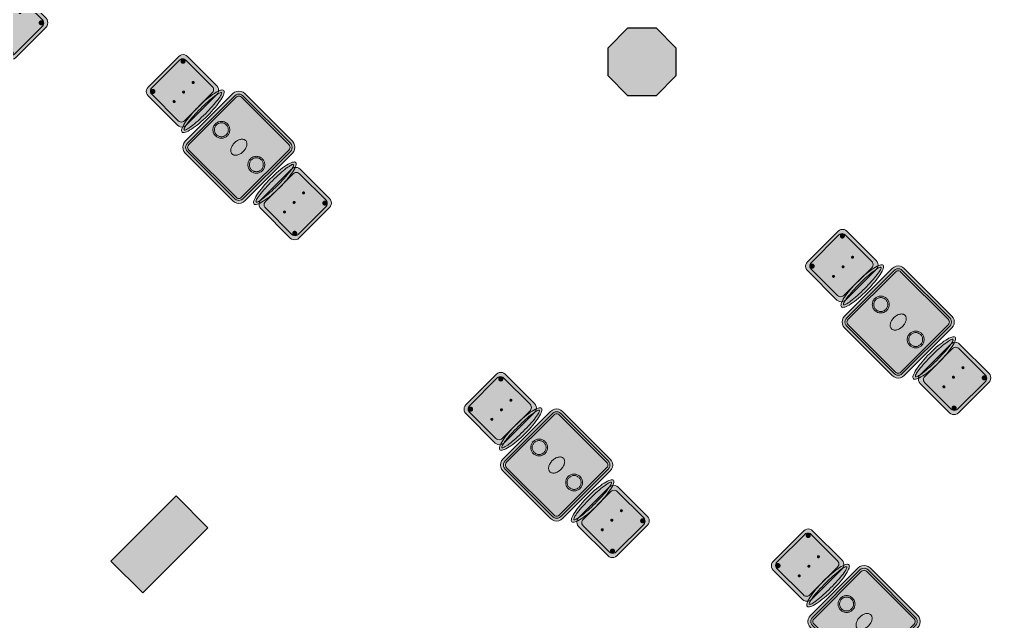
# Model space of a CAD drawing. Header units: metres. Extents: x 2172.2 to 2210.6, y 415.3 to 458.1.
# Drawn here: x 2188.1 to 2196.77, y 431.93 to 437.29 of the extents above; entities that cross this region are included whole.
import ezdxf

# ---------------------------------------------------------------- set-up
doc = ezdxf.new("R2010")
doc.units = ezdxf.units.M
for name, color, linetype, lineweight in [('NC_N1_CHAIRS', 7, 'CONTINUOUS', 13), ('NC_N1_COLUMNS', 8, 'CONTINUOUS', 25), ('NC_N1_TABLES', 7, 'CONTINUOUS', 13), ('NC_N1_WALLS', 7, 'CONTINUOUS', 25)]:
    doc.layers.add(name, color=color, linetype=linetype, lineweight=lineweight)

# ---------------------------------------------------------------- blocks, each defined once
blk = doc.blocks.new('NC_N1_ARCHITECTURE')
at = {"layer": 'NC_N1_COLUMNS', "true_color": 0xe6e9ea}
for points in [[(3.761419, 2.614322), (3.511421, 2.614322), (3.334645, 2.791097), (3.334678, 3.041131), (3.511421, 3.217871), (3.761419, 3.217871), (3.938195, 3.041095), (3.938195, 2.791097)], [(-0.227707, -1.230871), (-0.807532, -1.810695), (-1.09034, -1.52782), (-0.510547, -0.948031)]]:
    blk.add_hatch(color=256, dxfattribs=at).paths.add_polyline_path(points)
at = {"layer": 'NC_N1_COLUMNS', "linetype": 'CONTINUOUS', "lineweight": -2}
for points in [[(3.761419, 2.614322), (3.511421, 2.614322), (3.334645, 2.791097), (3.334678, 3.041131), (3.511421, 3.217871), (3.761419, 3.217871), (3.938195, 3.041095), (3.938195, 2.791097)], [(-0.227707, -1.230871), (-0.807532, -1.810695), (-1.09034, -1.52782), (-0.510547, -0.948031)]]:
    blk.add_lwpolyline(points, close=True, dxfattribs=at)
blk = doc.blocks.new('NC_N1_DINING_TWO_SQUARE')
at = {"true_color": 0xf6f5ef}
h = blk.add_hatch(color=256, dxfattribs=at)
h.dxf.hatch_style = 1
h.paths.add_polyline_path([(0.3, -0.375), (-0.3, -0.375), (-0.3194, -0.3724), (-0.3375, -0.365), (-0.353, -0.353), (-0.365, -0.3375), (-0.3724, -0.3194), (-0.375, -0.3), (-0.375, 0.3), (-0.3724, 0.3194), (-0.365, 0.3375), (-0.353, 0.353), (-0.3375, 0.365), (-0.3194, 0.3724), (-0.3, 0.375), (0.3, 0.375), (0.3194, 0.3724), (0.3375, 0.365), (0.353, 0.353), (0.365, 0.3375), (0.3724, 0.3194), (0.375, 0.3), (0.375, -0.3), (0.3724, -0.3194), (0.365, -0.3375), (0.353, -0.353), (0.3375, -0.365), (0.3194, -0.3724)])
at = {"color": 0, "linetype": 'CONTINUOUS', "lineweight": -2, "true_color": 0x2d3540}
blk.add_lwpolyline([(0.3, -0.375), (-0.3, -0.375), (-0.3194, -0.3724), (-0.3375, -0.365), (-0.353, -0.353), (-0.365, -0.3375), (-0.3724, -0.3194), (-0.375, -0.3), (-0.375, 0.3), (-0.3724, 0.3194), (-0.365, 0.3375), (-0.353, 0.353), (-0.3375, 0.365), (-0.3194, 0.3724), (-0.3, 0.375), (0.3, 0.375), (0.3194, 0.3724), (0.3375, 0.365), (0.353, 0.353), (0.365, 0.3375), (0.3724, 0.3194), (0.375, 0.3), (0.375, -0.3), (0.3724, -0.3194), (0.365, -0.3375), (0.353, -0.353), (0.3375, -0.365), (0.3194, -0.3724)], close=True, dxfattribs=at)
at = {"color": 0, "linetype": 'CONTINUOUS', "lineweight": -2, "true_color": 0xa38246}
for points in [[(0.2984, -0.35), (-0.2984, -0.35), (-0.3129, -0.3481), (-0.3249, -0.3431), (-0.3352, -0.3352), (-0.3431, -0.3249), (-0.3481, -0.3129), (-0.35, -0.2984), (-0.35, 0.2984), (-0.3481, 0.3129), (-0.3431, 0.3249), (-0.3352, 0.3352), (-0.3249, 0.3431), (-0.3129, 0.3481), (-0.2984, 0.35), (0.2984, 0.35), (0.3129, 0.3481), (0.3249, 0.3431), (0.3352, 0.3352), (0.3431, 0.3249), (0.3481, 0.3129), (0.35, 0.2984), (0.35, -0.2984), (0.3481, -0.3129), (0.3431, -0.3249), (0.3352, -0.3352), (0.3249, -0.3431), (0.3129, -0.3481)], [(0.2972, -0.332), (-0.2972, -0.332), (-0.3082, -0.3306), (-0.3158, -0.3274), (-0.3224, -0.3224), (-0.3274, -0.3158), (-0.3306, -0.3082), (-0.332, -0.2972), (-0.332, 0.2972), (-0.3306, 0.3082), (-0.3274, 0.3158), (-0.3224, 0.3224), (-0.3158, 0.3274), (-0.3082, 0.3306), (-0.2972, 0.332), (0.2972, 0.332), (0.3082, 0.3306), (0.3158, 0.3274), (0.3224, 0.3224), (0.3274, 0.3158), (0.3306, 0.3082), (0.332, 0.2972), (0.332, -0.2972), (0.3306, -0.3082), (0.3274, -0.3158), (0.3224, -0.3224), (0.3158, -0.3274), (0.3082, -0.3306)], [(0.062, 0.22), (0.0617, 0.2139), (0.0608, 0.2079), (0.0593, 0.202), (0.0573, 0.1963), (0.0547, 0.1908), (0.0516, 0.1856), (0.0479, 0.1807), (0.0438, 0.1762), (0.0393, 0.1721), (0.0344, 0.1684), (0.0292, 0.1653), (0.0237, 0.1627), (0.018, 0.1607), (0.0121, 0.1592), (0.0061, 0.1583), (0, 0.158), (-0.0061, 0.1583), (-0.0121, 0.1592), (-0.018, 0.1607), (-0.0237, 0.1627), (-0.0292, 0.1653), (-0.0344, 0.1684), (-0.0393, 0.1721), (-0.0438, 0.1762), (-0.0479, 0.1807), (-0.0516, 0.1856), (-0.0547, 0.1908), (-0.0573, 0.1963), (-0.0593, 0.202), (-0.0608, 0.2079), (-0.0617, 0.2139), (-0.062, 0.22), (-0.0617, 0.2261), (-0.0608, 0.2321), (-0.0593, 0.238), (-0.0573, 0.2437), (-0.0547, 0.2492), (-0.0516, 0.2544), (-0.0479, 0.2593), (-0.0438, 0.2638), (-0.0393, 0.2679), (-0.0344, 0.2716), (-0.0292, 0.2747), (-0.0237, 0.2773), (-0.018, 0.2793), (-0.0121, 0.2808), (-0.0061, 0.2817), (0, 0.282), (0.0061, 0.2817), (0.0121, 0.2808), (0.018, 0.2793), (0.0237, 0.2773), (0.0292, 0.2747), (0.0344, 0.2716), (0.0393, 0.2679), (0.0438, 0.2638), (0.0479, 0.2593), (0.0516, 0.2544), (0.0547, 0.2492), (0.0573, 0.2437), (0.0593, 0.238), (0.0608, 0.2321), (0.0617, 0.2261)], [(0.085, 0), (0.0846, 0.0054), (0.0834, 0.0107), (0.0813, 0.016), (0.0785, 0.021), (0.075, 0.0259), (0.0707, 0.0306), (0.0657, 0.0349), (0.0601, 0.0389), (0.0539, 0.0425), (0.0472, 0.0457), (0.0401, 0.0485), (0.0325, 0.0508), (0.0247, 0.0526), (0.0166, 0.0539), (0.0083, 0.0547), (0, 0.055), (-0.0083, 0.0547), (-0.0166, 0.0539), (-0.0247, 0.0526), (-0.0325, 0.0508), (-0.0401, 0.0485), (-0.0472, 0.0457), (-0.0539, 0.0425), (-0.0601, 0.0389), (-0.0657, 0.0349), (-0.0707, 0.0306), (-0.075, 0.0259), (-0.0785, 0.021), (-0.0813, 0.016), (-0.0834, 0.0107), (-0.0846, 0.0054), (-0.085, 0), (-0.0846, -0.0054), (-0.0834, -0.0107), (-0.0813, -0.016), (-0.0785, -0.021), (-0.075, -0.0259), (-0.0707, -0.0306), (-0.0657, -0.0349), (-0.0601, -0.0389), (-0.0539, -0.0425), (-0.0472, -0.0457), (-0.0401, -0.0485), (-0.0325, -0.0508), (-0.0247, -0.0526), (-0.0166, -0.0539), (-0.0083, -0.0547), (0, -0.055), (0.0083, -0.0547), (0.0166, -0.0539), (0.0247, -0.0526), (0.0325, -0.0508), (0.0401, -0.0485), (0.0472, -0.0457), (0.0539, -0.0425), (0.0601, -0.0389), (0.0657, -0.0349), (0.0707, -0.0306), (0.075, -0.0259), (0.0785, -0.021), (0.0813, -0.016), (0.0834, -0.0107), (0.0846, -0.0054)], [(0.062, -0.22), (0.0617, -0.2261), (0.0608, -0.2321), (0.0593, -0.238), (0.0573, -0.2437), (0.0547, -0.2492), (0.0516, -0.2544), (0.0479, -0.2593), (0.0438, -0.2638), (0.0393, -0.2679), (0.0344, -0.2716), (0.0292, -0.2747), (0.0237, -0.2773), (0.018, -0.2793), (0.0121, -0.2808), (0.0061, -0.2817), (0, -0.282), (-0.0061, -0.2817), (-0.0121, -0.2808), (-0.018, -0.2793), (-0.0237, -0.2773), (-0.0292, -0.2747), (-0.0344, -0.2716), (-0.0393, -0.2679), (-0.0438, -0.2638), (-0.0479, -0.2593), (-0.0516, -0.2544), (-0.0547, -0.2492), (-0.0573, -0.2437), (-0.0593, -0.238), (-0.0608, -0.2321), (-0.0617, -0.2261), (-0.062, -0.22), (-0.0617, -0.2139), (-0.0608, -0.2079), (-0.0593, -0.202), (-0.0573, -0.1963), (-0.0547, -0.1908), (-0.0516, -0.1856), (-0.0479, -0.1807), (-0.0438, -0.1762), (-0.0393, -0.1721), (-0.0344, -0.1684), (-0.0292, -0.1653), (-0.0237, -0.1627), (-0.018, -0.1607), (-0.0121, -0.1592), (-0.0061, -0.1583), (0, -0.158), (0.0061, -0.1583), (0.0121, -0.1592), (0.018, -0.1607), (0.0237, -0.1627), (0.0292, -0.1653), (0.0344, -0.1684), (0.0393, -0.1721), (0.0438, -0.1762), (0.0479, -0.1807), (0.0516, -0.1856), (0.0547, -0.1908), (0.0573, -0.1963), (0.0593, -0.202), (0.0608, -0.2079), (0.0617, -0.2139)]]:
    blk.add_lwpolyline(points, close=True, dxfattribs=at)
at = {"color": 0, "linetype": 'CONTINUOUS', "lineweight": -2, "true_color": 0x89939a}
for points in [[(0.075, 0.22), (0.0746, 0.2126), (0.0736, 0.2054), (0.0718, 0.1982), (0.0693, 0.1913), (0.0661, 0.1846), (0.0624, 0.1783), (0.058, 0.1724), (0.053, 0.167), (0.0476, 0.162), (0.0417, 0.1576), (0.0354, 0.1539), (0.0287, 0.1507), (0.0218, 0.1482), (0.0146, 0.1464), (0.0074, 0.1454), (0, 0.145), (-0.0074, 0.1454), (-0.0146, 0.1464), (-0.0218, 0.1482), (-0.0287, 0.1507), (-0.0354, 0.1539), (-0.0417, 0.1576), (-0.0476, 0.162), (-0.053, 0.167), (-0.058, 0.1724), (-0.0624, 0.1783), (-0.0661, 0.1846), (-0.0693, 0.1913), (-0.0718, 0.1982), (-0.0736, 0.2054), (-0.0746, 0.2126), (-0.075, 0.22), (-0.0746, 0.2274), (-0.0736, 0.2346), (-0.0718, 0.2418), (-0.0693, 0.2487), (-0.0661, 0.2554), (-0.0624, 0.2617), (-0.058, 0.2676), (-0.053, 0.273), (-0.0476, 0.278), (-0.0417, 0.2824), (-0.0354, 0.2861), (-0.0287, 0.2893), (-0.0218, 0.2918), (-0.0146, 0.2936), (-0.0074, 0.2946), (0, 0.295), (0.0074, 0.2946), (0.0146, 0.2936), (0.0218, 0.2918), (0.0287, 0.2893), (0.0354, 0.2861), (0.0417, 0.2824), (0.0476, 0.278), (0.053, 0.273), (0.058, 0.2676), (0.0624, 0.2617), (0.0661, 0.2554), (0.0693, 0.2487), (0.0718, 0.2418), (0.0736, 0.2346), (0.0746, 0.2274)], [(0.075, -0.22), (0.0746, -0.2274), (0.0736, -0.2346), (0.0718, -0.2418), (0.0693, -0.2487), (0.0661, -0.2554), (0.0624, -0.2617), (0.058, -0.2676), (0.053, -0.273), (0.0476, -0.278), (0.0417, -0.2824), (0.0354, -0.2861), (0.0287, -0.2893), (0.0218, -0.2918), (0.0146, -0.2936), (0.0074, -0.2946), (0, -0.295), (-0.0074, -0.2946), (-0.0146, -0.2936), (-0.0218, -0.2918), (-0.0287, -0.2893), (-0.0354, -0.2861), (-0.0417, -0.2824), (-0.0476, -0.278), (-0.053, -0.273), (-0.058, -0.2676), (-0.0624, -0.2617), (-0.0661, -0.2554), (-0.0693, -0.2487), (-0.0718, -0.2418), (-0.0736, -0.2346), (-0.0746, -0.2274), (-0.075, -0.22), (-0.0746, -0.2126), (-0.0736, -0.2054), (-0.0718, -0.1982), (-0.0693, -0.1913), (-0.0661, -0.1846), (-0.0624, -0.1783), (-0.058, -0.1724), (-0.053, -0.167), (-0.0476, -0.162), (-0.0417, -0.1576), (-0.0354, -0.1539), (-0.0287, -0.1507), (-0.0218, -0.1482), (-0.0146, -0.1464), (-0.0074, -0.1454), (0, -0.145), (0.0074, -0.1454), (0.0146, -0.1464), (0.0218, -0.1482), (0.0287, -0.1507), (0.0354, -0.1539), (0.0417, -0.1576), (0.0476, -0.162), (0.053, -0.167), (0.058, -0.1724), (0.0624, -0.1783), (0.0661, -0.1846), (0.0693, -0.1913), (0.0718, -0.1982), (0.0736, -0.2054), (0.0746, -0.2126)]]:
    blk.add_lwpolyline(points, close=True, dxfattribs=at)
blk = doc.blocks.new('NC_N1_CHAIR_OLIVE')
at = {"true_color": 0xf6f5ef}
h = blk.add_hatch(color=256, dxfattribs=at)
h.dxf.hatch_style = 1
h.paths.add_polyline_path([(0.262, 0.222), (0.2607, 0.2276), (0.257, 0.2331), (0.2507, 0.2385), (0.2421, 0.2438), (0.2311, 0.2489), (0.2178, 0.2537), (0.2025, 0.2582), (0.1853, 0.2623), (0.1662, 0.2661), (0.1456, 0.2694), (0.1235, 0.2723), (0.1003, 0.2747), (0.0761, 0.2765), (0.0511, 0.2779), (0.0257, 0.2787), (0, 0.279), (-0.0257, 0.2787), (-0.0511, 0.2779), (-0.0761, 0.2765), (-0.1003, 0.2747), (-0.1235, 0.2723), (-0.1456, 0.2694), (-0.1662, 0.2661), (-0.1853, 0.2623), (-0.2025, 0.2582), (-0.2178, 0.2537), (-0.2311, 0.2489), (-0.2421, 0.2438), (-0.2507, 0.2385), (-0.257, 0.2331), (-0.2607, 0.2276), (-0.262, 0.222), (-0.2607, 0.2164), (-0.257, 0.2109), (-0.2507, 0.2055), (-0.2421, 0.2002), (-0.2311, 0.1951), (-0.2178, 0.1903), (-0.2025, 0.1858), (-0.1853, 0.1817), (-0.1662, 0.1779), (-0.1456, 0.1746), (-0.1235, 0.1717), (-0.1003, 0.1693), (-0.0761, 0.1675), (-0.0511, 0.1661), (-0.0257, 0.1653), (0, 0.165), (0.0257, 0.1653), (0.0511, 0.1661), (0.0761, 0.1675), (0.1003, 0.1693), (0.1235, 0.1717), (0.1456, 0.1746), (0.1662, 0.1779), (0.1853, 0.1817), (0.2025, 0.1858), (0.2178, 0.1903), (0.2311, 0.1951), (0.2421, 0.2002), (0.2507, 0.2055), (0.257, 0.2109), (0.2607, 0.2164)])
at = {"true_color": 0x778fa0}
h = blk.add_hatch(color=256, dxfattribs=at)
h.dxf.hatch_style = 1
h.paths.add_polyline_path([(0.193, -0.275), (-0.193, -0.275), (-0.2072, -0.2731), (-0.2205, -0.2676), (-0.2319, -0.2589), (-0.2406, -0.2475), (-0.2461, -0.2342), (-0.248, -0.22), (-0.248, 0.15), (-0.2461, 0.1642), (-0.2406, 0.1775), (-0.2319, 0.1889), (-0.2205, 0.1976), (-0.2072, 0.2031), (-0.193, 0.205), (0.193, 0.205), (0.2072, 0.2031), (0.2205, 0.1976), (0.2319, 0.1889), (0.2406, 0.1775), (0.2461, 0.1642), (0.248, 0.15), (0.248, -0.22), (0.2461, -0.2342), (0.2406, -0.2475), (0.2319, -0.2589), (0.2205, -0.2676), (0.2072, -0.2731)])
at = {"true_color": 0xa38246}
h = blk.add_hatch(color=256, dxfattribs=at)
h.dxf.hatch_style = 1
h.paths.add_polyline_path([(-0.111, -0.02), (-0.111, -0.0209), (-0.1112, -0.0218), (-0.1114, -0.0226), (-0.1117, -0.0234), (-0.1121, -0.0242), (-0.1125, -0.025), (-0.113, -0.0257), (-0.1136, -0.0264), (-0.1143, -0.027), (-0.115, -0.0275), (-0.1158, -0.0279), (-0.1166, -0.0283), (-0.1174, -0.0286), (-0.1182, -0.0288), (-0.1191, -0.029), (-0.12, -0.029), (-0.1209, -0.029), (-0.1218, -0.0288), (-0.1226, -0.0286), (-0.1234, -0.0283), (-0.1242, -0.0279), (-0.125, -0.0275), (-0.1257, -0.027), (-0.1264, -0.0264), (-0.127, -0.0257), (-0.1275, -0.025), (-0.1279, -0.0242), (-0.1283, -0.0234), (-0.1286, -0.0226), (-0.1288, -0.0218), (-0.129, -0.0209), (-0.129, -0.02), (-0.129, -0.0191), (-0.1288, -0.0182), (-0.1286, -0.0174), (-0.1283, -0.0166), (-0.1279, -0.0158), (-0.1275, -0.015), (-0.127, -0.0143), (-0.1264, -0.0136), (-0.1257, -0.013), (-0.125, -0.0125), (-0.1242, -0.0121), (-0.1234, -0.0117), (-0.1226, -0.0114), (-0.1218, -0.0112), (-0.1209, -0.011), (-0.12, -0.011), (-0.1191, -0.011), (-0.1182, -0.0112), (-0.1174, -0.0114), (-0.1166, -0.0117), (-0.1158, -0.0121), (-0.115, -0.0125), (-0.1143, -0.013), (-0.1136, -0.0136), (-0.113, -0.0143), (-0.1125, -0.015), (-0.1121, -0.0158), (-0.1117, -0.0166), (-0.1114, -0.0174), (-0.1112, -0.0182), (-0.111, -0.0191)])
h = blk.add_hatch(color=256, dxfattribs=at)
h.dxf.hatch_style = 1
h.paths.add_polyline_path([(0.009, -0.02), (0.009, -0.0209), (0.0088, -0.0218), (0.0086, -0.0226), (0.0083, -0.0234), (0.0079, -0.0242), (0.0075, -0.025), (0.007, -0.0257), (0.0064, -0.0264), (0.0057, -0.027), (0.005, -0.0275), (0.0042, -0.0279), (0.0034, -0.0283), (0.0026, -0.0286), (0.0018, -0.0288), (0.0009, -0.029), (0, -0.029), (-0.0009, -0.029), (-0.0018, -0.0288), (-0.0026, -0.0286), (-0.0034, -0.0283), (-0.0042, -0.0279), (-0.005, -0.0275), (-0.0057, -0.027), (-0.0064, -0.0264), (-0.007, -0.0257), (-0.0075, -0.025), (-0.0079, -0.0242), (-0.0083, -0.0234), (-0.0086, -0.0226), (-0.0088, -0.0218), (-0.009, -0.0209), (-0.009, -0.02), (-0.009, -0.0191), (-0.0088, -0.0182), (-0.0086, -0.0174), (-0.0083, -0.0166), (-0.0079, -0.0158), (-0.0075, -0.015), (-0.007, -0.0143), (-0.0064, -0.0136), (-0.0057, -0.013), (-0.005, -0.0125), (-0.0042, -0.0121), (-0.0034, -0.0117), (-0.0026, -0.0114), (-0.0018, -0.0112), (-0.0009, -0.011), (0, -0.011), (0.0009, -0.011), (0.0018, -0.0112), (0.0026, -0.0114), (0.0034, -0.0117), (0.0042, -0.0121), (0.005, -0.0125), (0.0057, -0.013), (0.0064, -0.0136), (0.007, -0.0143), (0.0075, -0.015), (0.0079, -0.0158), (0.0083, -0.0166), (0.0086, -0.0174), (0.0088, -0.0182), (0.009, -0.0191)])
h = blk.add_hatch(color=256, dxfattribs=at)
h.dxf.hatch_style = 1
h.paths.add_polyline_path([(0.129, -0.02), (0.129, -0.0209), (0.1288, -0.0218), (0.1286, -0.0226), (0.1283, -0.0234), (0.1279, -0.0242), (0.1275, -0.025), (0.127, -0.0257), (0.1264, -0.0264), (0.1257, -0.027), (0.125, -0.0275), (0.1242, -0.0279), (0.1234, -0.0283), (0.1226, -0.0286), (0.1218, -0.0288), (0.1209, -0.029), (0.12, -0.029), (0.1191, -0.029), (0.1182, -0.0288), (0.1174, -0.0286), (0.1166, -0.0283), (0.1158, -0.0279), (0.115, -0.0275), (0.1143, -0.027), (0.1136, -0.0264), (0.113, -0.0257), (0.1125, -0.025), (0.1121, -0.0242), (0.1117, -0.0234), (0.1114, -0.0226), (0.1112, -0.0218), (0.111, -0.0209), (0.111, -0.02), (0.111, -0.0191), (0.1112, -0.0182), (0.1114, -0.0174), (0.1117, -0.0166), (0.1121, -0.0158), (0.1125, -0.015), (0.113, -0.0143), (0.1136, -0.0136), (0.1143, -0.013), (0.115, -0.0125), (0.1158, -0.0121), (0.1166, -0.0117), (0.1174, -0.0114), (0.1182, -0.0112), (0.1191, -0.011), (0.12, -0.011), (0.1209, -0.011), (0.1218, -0.0112), (0.1226, -0.0114), (0.1234, -0.0117), (0.1242, -0.0121), (0.125, -0.0125), (0.1257, -0.013), (0.1264, -0.0136), (0.127, -0.0143), (0.1275, -0.015), (0.1279, -0.0158), (0.1283, -0.0166), (0.1286, -0.0174), (0.1288, -0.0182), (0.129, -0.0191)])
h = blk.add_hatch(color=256, dxfattribs=at)
h.dxf.hatch_style = 1
h.paths.add_polyline_path([(-0.172, -0.218), (-0.1721, -0.2198), (-0.1723, -0.2215), (-0.1728, -0.2232), (-0.1734, -0.2249), (-0.1741, -0.2265), (-0.175, -0.228), (-0.1761, -0.2294), (-0.1773, -0.2307), (-0.1786, -0.2319), (-0.18, -0.233), (-0.1815, -0.2339), (-0.1831, -0.2346), (-0.1848, -0.2352), (-0.1865, -0.2357), (-0.1882, -0.2359), (-0.19, -0.236), (-0.1918, -0.2359), (-0.1935, -0.2357), (-0.1952, -0.2352), (-0.1969, -0.2346), (-0.1985, -0.2339), (-0.2, -0.233), (-0.2014, -0.2319), (-0.2027, -0.2307), (-0.2039, -0.2294), (-0.205, -0.228), (-0.2059, -0.2265), (-0.2066, -0.2249), (-0.2072, -0.2232), (-0.2077, -0.2215), (-0.2079, -0.2198), (-0.208, -0.218), (-0.2079, -0.2162), (-0.2077, -0.2145), (-0.2072, -0.2128), (-0.2066, -0.2111), (-0.2059, -0.2095), (-0.205, -0.208), (-0.2039, -0.2066), (-0.2027, -0.2053), (-0.2014, -0.2041), (-0.2, -0.203), (-0.1985, -0.2021), (-0.1969, -0.2014), (-0.1952, -0.2008), (-0.1935, -0.2003), (-0.1918, -0.2001), (-0.19, -0.2), (-0.1882, -0.2001), (-0.1865, -0.2003), (-0.1848, -0.2008), (-0.1831, -0.2014), (-0.1815, -0.2021), (-0.18, -0.203), (-0.1786, -0.2041), (-0.1773, -0.2053), (-0.1761, -0.2066), (-0.175, -0.208), (-0.1741, -0.2095), (-0.1734, -0.2111), (-0.1728, -0.2128), (-0.1723, -0.2145), (-0.1721, -0.2162)])
h = blk.add_hatch(color=256, dxfattribs=at)
h.dxf.hatch_style = 1
h.paths.add_polyline_path([(0.208, -0.218), (0.2079, -0.2198), (0.2077, -0.2215), (0.2072, -0.2232), (0.2066, -0.2249), (0.2059, -0.2265), (0.205, -0.228), (0.2039, -0.2294), (0.2027, -0.2307), (0.2014, -0.2319), (0.2, -0.233), (0.1985, -0.2339), (0.1969, -0.2346), (0.1952, -0.2352), (0.1935, -0.2357), (0.1918, -0.2359), (0.19, -0.236), (0.1882, -0.2359), (0.1865, -0.2357), (0.1848, -0.2352), (0.1831, -0.2346), (0.1815, -0.2339), (0.18, -0.233), (0.1786, -0.2319), (0.1773, -0.2307), (0.1761, -0.2294), (0.175, -0.228), (0.1741, -0.2265), (0.1734, -0.2249), (0.1728, -0.2232), (0.1723, -0.2215), (0.1721, -0.2198), (0.172, -0.218), (0.1721, -0.2162), (0.1723, -0.2145), (0.1728, -0.2128), (0.1734, -0.2111), (0.1741, -0.2095), (0.175, -0.208), (0.1761, -0.2066), (0.1773, -0.2053), (0.1786, -0.2041), (0.18, -0.203), (0.1815, -0.2021), (0.1831, -0.2014), (0.1848, -0.2008), (0.1865, -0.2003), (0.1882, -0.2001), (0.19, -0.2), (0.1918, -0.2001), (0.1935, -0.2003), (0.1952, -0.2008), (0.1969, -0.2014), (0.1985, -0.2021), (0.2, -0.203), (0.2014, -0.2041), (0.2027, -0.2053), (0.2039, -0.2066), (0.205, -0.208), (0.2059, -0.2095), (0.2066, -0.2111), (0.2072, -0.2128), (0.2077, -0.2145), (0.2079, -0.2162)])
at = {"color": 0, "linetype": 'CONTINUOUS', "lineweight": -2, "true_color": 0x2d3540}
for points in [[(0.262, 0.222), (0.2607, 0.2276), (0.257, 0.2331), (0.2507, 0.2385), (0.2421, 0.2438), (0.2311, 0.2489), (0.2178, 0.2537), (0.2025, 0.2582), (0.1853, 0.2623), (0.1662, 0.2661), (0.1456, 0.2694), (0.1235, 0.2723), (0.1003, 0.2747), (0.0761, 0.2765), (0.0511, 0.2779), (0.0257, 0.2787), (0, 0.279), (-0.0257, 0.2787), (-0.0511, 0.2779), (-0.0761, 0.2765), (-0.1003, 0.2747), (-0.1235, 0.2723), (-0.1456, 0.2694), (-0.1662, 0.2661), (-0.1853, 0.2623), (-0.2025, 0.2582), (-0.2178, 0.2537), (-0.2311, 0.2489), (-0.2421, 0.2438), (-0.2507, 0.2385), (-0.257, 0.2331), (-0.2607, 0.2276), (-0.262, 0.222), (-0.2607, 0.2164), (-0.257, 0.2109), (-0.2507, 0.2055), (-0.2421, 0.2002), (-0.2311, 0.1951), (-0.2178, 0.1903), (-0.2025, 0.1858), (-0.1853, 0.1817), (-0.1662, 0.1779), (-0.1456, 0.1746), (-0.1235, 0.1717), (-0.1003, 0.1693), (-0.0761, 0.1675), (-0.0511, 0.1661), (-0.0257, 0.1653), (0, 0.165), (0.0257, 0.1653), (0.0511, 0.1661), (0.0761, 0.1675), (0.1003, 0.1693), (0.1235, 0.1717), (0.1456, 0.1746), (0.1662, 0.1779), (0.1853, 0.1817), (0.2025, 0.1858), (0.2178, 0.1903), (0.2311, 0.1951), (0.2421, 0.2002), (0.2507, 0.2055), (0.257, 0.2109), (0.2607, 0.2164)], [(0.193, -0.275), (-0.193, -0.275), (-0.2072, -0.2731), (-0.2205, -0.2676), (-0.2319, -0.2589), (-0.2406, -0.2475), (-0.2461, -0.2342), (-0.248, -0.22), (-0.248, 0.15), (-0.2461, 0.1642), (-0.2406, 0.1775), (-0.2319, 0.1889), (-0.2205, 0.1976), (-0.2072, 0.2031), (-0.193, 0.205), (0.193, 0.205), (0.2072, 0.2031), (0.2205, 0.1976), (0.2319, 0.1889), (0.2406, 0.1775), (0.2461, 0.1642), (0.248, 0.15), (0.248, -0.22), (0.2461, -0.2342), (0.2406, -0.2475), (0.2319, -0.2589), (0.2205, -0.2676), (0.2072, -0.2731)]]:
    blk.add_lwpolyline(points, close=True, dxfattribs=at)
at = {"color": 0, "linetype": 'CONTINUOUS', "lineweight": -2, "true_color": 0xa38246}
for points in [[(0.235, 0.222), (0.2339, 0.225), (0.2305, 0.228), (0.2249, 0.231), (0.2171, 0.2339), (0.2073, 0.2366), (0.1954, 0.2392), (0.1817, 0.2417), (0.1662, 0.2439), (0.1491, 0.246), (0.1306, 0.2478), (0.1108, 0.2493), (0.0899, 0.2506), (0.0682, 0.2517), (0.0458, 0.2524), (0.023, 0.2529), (0, 0.253), (-0.023, 0.2529), (-0.0458, 0.2524), (-0.0682, 0.2517), (-0.0899, 0.2506), (-0.1108, 0.2493), (-0.1306, 0.2478), (-0.1491, 0.246), (-0.1662, 0.2439), (-0.1817, 0.2417), (-0.1954, 0.2392), (-0.2073, 0.2366), (-0.2171, 0.2339), (-0.2249, 0.231), (-0.2305, 0.228), (-0.2339, 0.225), (-0.235, 0.222), (-0.2339, 0.219), (-0.2305, 0.216), (-0.2249, 0.213), (-0.2171, 0.2101), (-0.2073, 0.2074), (-0.1954, 0.2048), (-0.1817, 0.2023), (-0.1662, 0.2001), (-0.1491, 0.198), (-0.1306, 0.1962), (-0.1108, 0.1947), (-0.0899, 0.1934), (-0.0682, 0.1923), (-0.0458, 0.1916), (-0.023, 0.1911), (0, 0.191), (0.023, 0.1911), (0.0458, 0.1916), (0.0682, 0.1923), (0.0899, 0.1934), (0.1108, 0.1947), (0.1306, 0.1962), (0.1491, 0.198), (0.1662, 0.2001), (0.1817, 0.2023), (0.1954, 0.2048), (0.2073, 0.2074), (0.2171, 0.2101), (0.2249, 0.213), (0.2305, 0.216), (0.2339, 0.219)], [(0.175, -0.247), (-0.175, -0.247), (-0.1854, -0.2456), (-0.195, -0.2416), (-0.2033, -0.2353), (-0.2096, -0.227), (-0.2136, -0.2174), (-0.215, -0.207), (-0.215, 0.126), (-0.2136, 0.1364), (-0.2096, 0.146), (-0.2033, 0.1543), (-0.195, 0.1606), (-0.1854, 0.1646), (-0.175, 0.166), (0.175, 0.166), (0.1854, 0.1646), (0.195, 0.1606), (0.2033, 0.1543), (0.2096, 0.146), (0.2136, 0.1364), (0.215, 0.126), (0.215, -0.207), (0.2136, -0.2174), (0.2096, -0.227), (0.2033, -0.2353), (0.195, -0.2416), (0.1854, -0.2456)]]:
    blk.add_lwpolyline(points, close=True, dxfattribs=at)
at = {"color": 0, "linetype": 'CONTINUOUS', "lineweight": -2}
for points in [[(-0.111, -0.02), (-0.111, -0.0209), (-0.1112, -0.0218), (-0.1114, -0.0226), (-0.1117, -0.0234), (-0.1121, -0.0242), (-0.1125, -0.025), (-0.113, -0.0257), (-0.1136, -0.0264), (-0.1143, -0.027), (-0.115, -0.0275), (-0.1158, -0.0279), (-0.1166, -0.0283), (-0.1174, -0.0286), (-0.1182, -0.0288), (-0.1191, -0.029), (-0.12, -0.029), (-0.1209, -0.029), (-0.1218, -0.0288), (-0.1226, -0.0286), (-0.1234, -0.0283), (-0.1242, -0.0279), (-0.125, -0.0275), (-0.1257, -0.027), (-0.1264, -0.0264), (-0.127, -0.0257), (-0.1275, -0.025), (-0.1279, -0.0242), (-0.1283, -0.0234), (-0.1286, -0.0226), (-0.1288, -0.0218), (-0.129, -0.0209), (-0.129, -0.02), (-0.129, -0.0191), (-0.1288, -0.0182), (-0.1286, -0.0174), (-0.1283, -0.0166), (-0.1279, -0.0158), (-0.1275, -0.015), (-0.127, -0.0143), (-0.1264, -0.0136), (-0.1257, -0.013), (-0.125, -0.0125), (-0.1242, -0.0121), (-0.1234, -0.0117), (-0.1226, -0.0114), (-0.1218, -0.0112), (-0.1209, -0.011), (-0.12, -0.011), (-0.1191, -0.011), (-0.1182, -0.0112), (-0.1174, -0.0114), (-0.1166, -0.0117), (-0.1158, -0.0121), (-0.115, -0.0125), (-0.1143, -0.013), (-0.1136, -0.0136), (-0.113, -0.0143), (-0.1125, -0.015), (-0.1121, -0.0158), (-0.1117, -0.0166), (-0.1114, -0.0174), (-0.1112, -0.0182), (-0.111, -0.0191)], [(0.009, -0.02), (0.009, -0.0209), (0.0088, -0.0218), (0.0086, -0.0226), (0.0083, -0.0234), (0.0079, -0.0242), (0.0075, -0.025), (0.007, -0.0257), (0.0064, -0.0264), (0.0057, -0.027), (0.005, -0.0275), (0.0042, -0.0279), (0.0034, -0.0283), (0.0026, -0.0286), (0.0018, -0.0288), (0.0009, -0.029), (0, -0.029), (-0.0009, -0.029), (-0.0018, -0.0288), (-0.0026, -0.0286), (-0.0034, -0.0283), (-0.0042, -0.0279), (-0.005, -0.0275), (-0.0057, -0.027), (-0.0064, -0.0264), (-0.007, -0.0257), (-0.0075, -0.025), (-0.0079, -0.0242), (-0.0083, -0.0234), (-0.0086, -0.0226), (-0.0088, -0.0218), (-0.009, -0.0209), (-0.009, -0.02), (-0.009, -0.0191), (-0.0088, -0.0182), (-0.0086, -0.0174), (-0.0083, -0.0166), (-0.0079, -0.0158), (-0.0075, -0.015), (-0.007, -0.0143), (-0.0064, -0.0136), (-0.0057, -0.013), (-0.005, -0.0125), (-0.0042, -0.0121), (-0.0034, -0.0117), (-0.0026, -0.0114), (-0.0018, -0.0112), (-0.0009, -0.011), (0, -0.011), (0.0009, -0.011), (0.0018, -0.0112), (0.0026, -0.0114), (0.0034, -0.0117), (0.0042, -0.0121), (0.005, -0.0125), (0.0057, -0.013), (0.0064, -0.0136), (0.007, -0.0143), (0.0075, -0.015), (0.0079, -0.0158), (0.0083, -0.0166), (0.0086, -0.0174), (0.0088, -0.0182), (0.009, -0.0191)], [(0.129, -0.02), (0.129, -0.0209), (0.1288, -0.0218), (0.1286, -0.0226), (0.1283, -0.0234), (0.1279, -0.0242), (0.1275, -0.025), (0.127, -0.0257), (0.1264, -0.0264), (0.1257, -0.027), (0.125, -0.0275), (0.1242, -0.0279), (0.1234, -0.0283), (0.1226, -0.0286), (0.1218, -0.0288), (0.1209, -0.029), (0.12, -0.029), (0.1191, -0.029), (0.1182, -0.0288), (0.1174, -0.0286), (0.1166, -0.0283), (0.1158, -0.0279), (0.115, -0.0275), (0.1143, -0.027), (0.1136, -0.0264), (0.113, -0.0257), (0.1125, -0.025), (0.1121, -0.0242), (0.1117, -0.0234), (0.1114, -0.0226), (0.1112, -0.0218), (0.111, -0.0209), (0.111, -0.02), (0.111, -0.0191), (0.1112, -0.0182), (0.1114, -0.0174), (0.1117, -0.0166), (0.1121, -0.0158), (0.1125, -0.015), (0.113, -0.0143), (0.1136, -0.0136), (0.1143, -0.013), (0.115, -0.0125), (0.1158, -0.0121), (0.1166, -0.0117), (0.1174, -0.0114), (0.1182, -0.0112), (0.1191, -0.011), (0.12, -0.011), (0.1209, -0.011), (0.1218, -0.0112), (0.1226, -0.0114), (0.1234, -0.0117), (0.1242, -0.0121), (0.125, -0.0125), (0.1257, -0.013), (0.1264, -0.0136), (0.127, -0.0143), (0.1275, -0.015), (0.1279, -0.0158), (0.1283, -0.0166), (0.1286, -0.0174), (0.1288, -0.0182), (0.129, -0.0191)], [(-0.172, -0.218), (-0.1721, -0.2198), (-0.1723, -0.2215), (-0.1728, -0.2232), (-0.1734, -0.2249), (-0.1741, -0.2265), (-0.175, -0.228), (-0.1761, -0.2294), (-0.1773, -0.2307), (-0.1786, -0.2319), (-0.18, -0.233), (-0.1815, -0.2339), (-0.1831, -0.2346), (-0.1848, -0.2352), (-0.1865, -0.2357), (-0.1882, -0.2359), (-0.19, -0.236), (-0.1918, -0.2359), (-0.1935, -0.2357), (-0.1952, -0.2352), (-0.1969, -0.2346), (-0.1985, -0.2339), (-0.2, -0.233), (-0.2014, -0.2319), (-0.2027, -0.2307), (-0.2039, -0.2294), (-0.205, -0.228), (-0.2059, -0.2265), (-0.2066, -0.2249), (-0.2072, -0.2232), (-0.2077, -0.2215), (-0.2079, -0.2198), (-0.208, -0.218), (-0.2079, -0.2162), (-0.2077, -0.2145), (-0.2072, -0.2128), (-0.2066, -0.2111), (-0.2059, -0.2095), (-0.205, -0.208), (-0.2039, -0.2066), (-0.2027, -0.2053), (-0.2014, -0.2041), (-0.2, -0.203), (-0.1985, -0.2021), (-0.1969, -0.2014), (-0.1952, -0.2008), (-0.1935, -0.2003), (-0.1918, -0.2001), (-0.19, -0.2), (-0.1882, -0.2001), (-0.1865, -0.2003), (-0.1848, -0.2008), (-0.1831, -0.2014), (-0.1815, -0.2021), (-0.18, -0.203), (-0.1786, -0.2041), (-0.1773, -0.2053), (-0.1761, -0.2066), (-0.175, -0.208), (-0.1741, -0.2095), (-0.1734, -0.2111), (-0.1728, -0.2128), (-0.1723, -0.2145), (-0.1721, -0.2162)], [(0.208, -0.218), (0.2079, -0.2198), (0.2077, -0.2215), (0.2072, -0.2232), (0.2066, -0.2249), (0.2059, -0.2265), (0.205, -0.228), (0.2039, -0.2294), (0.2027, -0.2307), (0.2014, -0.2319), (0.2, -0.233), (0.1985, -0.2339), (0.1969, -0.2346), (0.1952, -0.2352), (0.1935, -0.2357), (0.1918, -0.2359), (0.19, -0.236), (0.1882, -0.2359), (0.1865, -0.2357), (0.1848, -0.2352), (0.1831, -0.2346), (0.1815, -0.2339), (0.18, -0.233), (0.1786, -0.2319), (0.1773, -0.2307), (0.1761, -0.2294), (0.175, -0.228), (0.1741, -0.2265), (0.1734, -0.2249), (0.1728, -0.2232), (0.1723, -0.2215), (0.1721, -0.2198), (0.172, -0.218), (0.1721, -0.2162), (0.1723, -0.2145), (0.1728, -0.2128), (0.1734, -0.2111), (0.1741, -0.2095), (0.175, -0.208), (0.1761, -0.2066), (0.1773, -0.2053), (0.1786, -0.2041), (0.18, -0.203), (0.1815, -0.2021), (0.1831, -0.2014), (0.1848, -0.2008), (0.1865, -0.2003), (0.1882, -0.2001), (0.19, -0.2), (0.1918, -0.2001), (0.1935, -0.2003), (0.1952, -0.2008), (0.1969, -0.2014), (0.1985, -0.2021), (0.2, -0.203), (0.2014, -0.2041), (0.2027, -0.2053), (0.2039, -0.2066), (0.205, -0.208), (0.2059, -0.2095), (0.2066, -0.2111), (0.2072, -0.2128), (0.2077, -0.2145), (0.2079, -0.2162)]]:
    blk.add_lwpolyline(points, close=True, dxfattribs=at)
blk = doc.blocks.new('NC_N1_CHAIR_IVORY')
at = {"true_color": 0xf6f5ef}
h = blk.add_hatch(color=256, dxfattribs=at)
h.dxf.hatch_style = 1
h.paths.add_polyline_path([(0.262, 0.222), (0.2607, 0.2276), (0.257, 0.2331), (0.2507, 0.2385), (0.2421, 0.2438), (0.2311, 0.2489), (0.2178, 0.2537), (0.2025, 0.2582), (0.1853, 0.2623), (0.1662, 0.2661), (0.1456, 0.2694), (0.1235, 0.2723), (0.1003, 0.2747), (0.0761, 0.2765), (0.0511, 0.2779), (0.0257, 0.2787), (0, 0.279), (-0.0257, 0.2787), (-0.0511, 0.2779), (-0.0761, 0.2765), (-0.1003, 0.2747), (-0.1235, 0.2723), (-0.1456, 0.2694), (-0.1662, 0.2661), (-0.1853, 0.2623), (-0.2025, 0.2582), (-0.2178, 0.2537), (-0.2311, 0.2489), (-0.2421, 0.2438), (-0.2507, 0.2385), (-0.257, 0.2331), (-0.2607, 0.2276), (-0.262, 0.222), (-0.2607, 0.2164), (-0.257, 0.2109), (-0.2507, 0.2055), (-0.2421, 0.2002), (-0.2311, 0.1951), (-0.2178, 0.1903), (-0.2025, 0.1858), (-0.1853, 0.1817), (-0.1662, 0.1779), (-0.1456, 0.1746), (-0.1235, 0.1717), (-0.1003, 0.1693), (-0.0761, 0.1675), (-0.0511, 0.1661), (-0.0257, 0.1653), (0, 0.165), (0.0257, 0.1653), (0.0511, 0.1661), (0.0761, 0.1675), (0.1003, 0.1693), (0.1235, 0.1717), (0.1456, 0.1746), (0.1662, 0.1779), (0.1853, 0.1817), (0.2025, 0.1858), (0.2178, 0.1903), (0.2311, 0.1951), (0.2421, 0.2002), (0.2507, 0.2055), (0.257, 0.2109), (0.2607, 0.2164)])
at = {"true_color": 0xdbe4e9}
h = blk.add_hatch(color=256, dxfattribs=at)
h.dxf.hatch_style = 1
h.paths.add_polyline_path([(0.193, -0.275), (-0.193, -0.275), (-0.2072, -0.2731), (-0.2205, -0.2676), (-0.2319, -0.2589), (-0.2406, -0.2475), (-0.2461, -0.2342), (-0.248, -0.22), (-0.248, 0.15), (-0.2461, 0.1642), (-0.2406, 0.1775), (-0.2319, 0.1889), (-0.2205, 0.1976), (-0.2072, 0.2031), (-0.193, 0.205), (0.193, 0.205), (0.2072, 0.2031), (0.2205, 0.1976), (0.2319, 0.1889), (0.2406, 0.1775), (0.2461, 0.1642), (0.248, 0.15), (0.248, -0.22), (0.2461, -0.2342), (0.2406, -0.2475), (0.2319, -0.2589), (0.2205, -0.2676), (0.2072, -0.2731)])
at = {"true_color": 0xa38246}
h = blk.add_hatch(color=256, dxfattribs=at)
h.dxf.hatch_style = 1
h.paths.add_polyline_path([(-0.111, -0.02), (-0.111, -0.0209), (-0.1112, -0.0218), (-0.1114, -0.0226), (-0.1117, -0.0234), (-0.1121, -0.0242), (-0.1125, -0.025), (-0.113, -0.0257), (-0.1136, -0.0264), (-0.1143, -0.027), (-0.115, -0.0275), (-0.1158, -0.0279), (-0.1166, -0.0283), (-0.1174, -0.0286), (-0.1182, -0.0288), (-0.1191, -0.029), (-0.12, -0.029), (-0.1209, -0.029), (-0.1218, -0.0288), (-0.1226, -0.0286), (-0.1234, -0.0283), (-0.1242, -0.0279), (-0.125, -0.0275), (-0.1257, -0.027), (-0.1264, -0.0264), (-0.127, -0.0257), (-0.1275, -0.025), (-0.1279, -0.0242), (-0.1283, -0.0234), (-0.1286, -0.0226), (-0.1288, -0.0218), (-0.129, -0.0209), (-0.129, -0.02), (-0.129, -0.0191), (-0.1288, -0.0182), (-0.1286, -0.0174), (-0.1283, -0.0166), (-0.1279, -0.0158), (-0.1275, -0.015), (-0.127, -0.0143), (-0.1264, -0.0136), (-0.1257, -0.013), (-0.125, -0.0125), (-0.1242, -0.0121), (-0.1234, -0.0117), (-0.1226, -0.0114), (-0.1218, -0.0112), (-0.1209, -0.011), (-0.12, -0.011), (-0.1191, -0.011), (-0.1182, -0.0112), (-0.1174, -0.0114), (-0.1166, -0.0117), (-0.1158, -0.0121), (-0.115, -0.0125), (-0.1143, -0.013), (-0.1136, -0.0136), (-0.113, -0.0143), (-0.1125, -0.015), (-0.1121, -0.0158), (-0.1117, -0.0166), (-0.1114, -0.0174), (-0.1112, -0.0182), (-0.111, -0.0191)])
h = blk.add_hatch(color=256, dxfattribs=at)
h.dxf.hatch_style = 1
h.paths.add_polyline_path([(0.009, -0.02), (0.009, -0.0209), (0.0088, -0.0218), (0.0086, -0.0226), (0.0083, -0.0234), (0.0079, -0.0242), (0.0075, -0.025), (0.007, -0.0257), (0.0064, -0.0264), (0.0057, -0.027), (0.005, -0.0275), (0.0042, -0.0279), (0.0034, -0.0283), (0.0026, -0.0286), (0.0018, -0.0288), (0.0009, -0.029), (0, -0.029), (-0.0009, -0.029), (-0.0018, -0.0288), (-0.0026, -0.0286), (-0.0034, -0.0283), (-0.0042, -0.0279), (-0.005, -0.0275), (-0.0057, -0.027), (-0.0064, -0.0264), (-0.007, -0.0257), (-0.0075, -0.025), (-0.0079, -0.0242), (-0.0083, -0.0234), (-0.0086, -0.0226), (-0.0088, -0.0218), (-0.009, -0.0209), (-0.009, -0.02), (-0.009, -0.0191), (-0.0088, -0.0182), (-0.0086, -0.0174), (-0.0083, -0.0166), (-0.0079, -0.0158), (-0.0075, -0.015), (-0.007, -0.0143), (-0.0064, -0.0136), (-0.0057, -0.013), (-0.005, -0.0125), (-0.0042, -0.0121), (-0.0034, -0.0117), (-0.0026, -0.0114), (-0.0018, -0.0112), (-0.0009, -0.011), (0, -0.011), (0.0009, -0.011), (0.0018, -0.0112), (0.0026, -0.0114), (0.0034, -0.0117), (0.0042, -0.0121), (0.005, -0.0125), (0.0057, -0.013), (0.0064, -0.0136), (0.007, -0.0143), (0.0075, -0.015), (0.0079, -0.0158), (0.0083, -0.0166), (0.0086, -0.0174), (0.0088, -0.0182), (0.009, -0.0191)])
h = blk.add_hatch(color=256, dxfattribs=at)
h.dxf.hatch_style = 1
h.paths.add_polyline_path([(0.129, -0.02), (0.129, -0.0209), (0.1288, -0.0218), (0.1286, -0.0226), (0.1283, -0.0234), (0.1279, -0.0242), (0.1275, -0.025), (0.127, -0.0257), (0.1264, -0.0264), (0.1257, -0.027), (0.125, -0.0275), (0.1242, -0.0279), (0.1234, -0.0283), (0.1226, -0.0286), (0.1218, -0.0288), (0.1209, -0.029), (0.12, -0.029), (0.1191, -0.029), (0.1182, -0.0288), (0.1174, -0.0286), (0.1166, -0.0283), (0.1158, -0.0279), (0.115, -0.0275), (0.1143, -0.027), (0.1136, -0.0264), (0.113, -0.0257), (0.1125, -0.025), (0.1121, -0.0242), (0.1117, -0.0234), (0.1114, -0.0226), (0.1112, -0.0218), (0.111, -0.0209), (0.111, -0.02), (0.111, -0.0191), (0.1112, -0.0182), (0.1114, -0.0174), (0.1117, -0.0166), (0.1121, -0.0158), (0.1125, -0.015), (0.113, -0.0143), (0.1136, -0.0136), (0.1143, -0.013), (0.115, -0.0125), (0.1158, -0.0121), (0.1166, -0.0117), (0.1174, -0.0114), (0.1182, -0.0112), (0.1191, -0.011), (0.12, -0.011), (0.1209, -0.011), (0.1218, -0.0112), (0.1226, -0.0114), (0.1234, -0.0117), (0.1242, -0.0121), (0.125, -0.0125), (0.1257, -0.013), (0.1264, -0.0136), (0.127, -0.0143), (0.1275, -0.015), (0.1279, -0.0158), (0.1283, -0.0166), (0.1286, -0.0174), (0.1288, -0.0182), (0.129, -0.0191)])
h = blk.add_hatch(color=256, dxfattribs=at)
h.dxf.hatch_style = 1
h.paths.add_polyline_path([(-0.172, -0.218), (-0.1721, -0.2198), (-0.1723, -0.2215), (-0.1728, -0.2232), (-0.1734, -0.2249), (-0.1741, -0.2265), (-0.175, -0.228), (-0.1761, -0.2294), (-0.1773, -0.2307), (-0.1786, -0.2319), (-0.18, -0.233), (-0.1815, -0.2339), (-0.1831, -0.2346), (-0.1848, -0.2352), (-0.1865, -0.2357), (-0.1882, -0.2359), (-0.19, -0.236), (-0.1918, -0.2359), (-0.1935, -0.2357), (-0.1952, -0.2352), (-0.1969, -0.2346), (-0.1985, -0.2339), (-0.2, -0.233), (-0.2014, -0.2319), (-0.2027, -0.2307), (-0.2039, -0.2294), (-0.205, -0.228), (-0.2059, -0.2265), (-0.2066, -0.2249), (-0.2072, -0.2232), (-0.2077, -0.2215), (-0.2079, -0.2198), (-0.208, -0.218), (-0.2079, -0.2162), (-0.2077, -0.2145), (-0.2072, -0.2128), (-0.2066, -0.2111), (-0.2059, -0.2095), (-0.205, -0.208), (-0.2039, -0.2066), (-0.2027, -0.2053), (-0.2014, -0.2041), (-0.2, -0.203), (-0.1985, -0.2021), (-0.1969, -0.2014), (-0.1952, -0.2008), (-0.1935, -0.2003), (-0.1918, -0.2001), (-0.19, -0.2), (-0.1882, -0.2001), (-0.1865, -0.2003), (-0.1848, -0.2008), (-0.1831, -0.2014), (-0.1815, -0.2021), (-0.18, -0.203), (-0.1786, -0.2041), (-0.1773, -0.2053), (-0.1761, -0.2066), (-0.175, -0.208), (-0.1741, -0.2095), (-0.1734, -0.2111), (-0.1728, -0.2128), (-0.1723, -0.2145), (-0.1721, -0.2162)])
h = blk.add_hatch(color=256, dxfattribs=at)
h.dxf.hatch_style = 1
h.paths.add_polyline_path([(0.208, -0.218), (0.2079, -0.2198), (0.2077, -0.2215), (0.2072, -0.2232), (0.2066, -0.2249), (0.2059, -0.2265), (0.205, -0.228), (0.2039, -0.2294), (0.2027, -0.2307), (0.2014, -0.2319), (0.2, -0.233), (0.1985, -0.2339), (0.1969, -0.2346), (0.1952, -0.2352), (0.1935, -0.2357), (0.1918, -0.2359), (0.19, -0.236), (0.1882, -0.2359), (0.1865, -0.2357), (0.1848, -0.2352), (0.1831, -0.2346), (0.1815, -0.2339), (0.18, -0.233), (0.1786, -0.2319), (0.1773, -0.2307), (0.1761, -0.2294), (0.175, -0.228), (0.1741, -0.2265), (0.1734, -0.2249), (0.1728, -0.2232), (0.1723, -0.2215), (0.1721, -0.2198), (0.172, -0.218), (0.1721, -0.2162), (0.1723, -0.2145), (0.1728, -0.2128), (0.1734, -0.2111), (0.1741, -0.2095), (0.175, -0.208), (0.1761, -0.2066), (0.1773, -0.2053), (0.1786, -0.2041), (0.18, -0.203), (0.1815, -0.2021), (0.1831, -0.2014), (0.1848, -0.2008), (0.1865, -0.2003), (0.1882, -0.2001), (0.19, -0.2), (0.1918, -0.2001), (0.1935, -0.2003), (0.1952, -0.2008), (0.1969, -0.2014), (0.1985, -0.2021), (0.2, -0.203), (0.2014, -0.2041), (0.2027, -0.2053), (0.2039, -0.2066), (0.205, -0.208), (0.2059, -0.2095), (0.2066, -0.2111), (0.2072, -0.2128), (0.2077, -0.2145), (0.2079, -0.2162)])
at = {"color": 0, "linetype": 'CONTINUOUS', "lineweight": -2, "true_color": 0x2d3540}
for points in [[(0.262, 0.222), (0.2607, 0.2276), (0.257, 0.2331), (0.2507, 0.2385), (0.2421, 0.2438), (0.2311, 0.2489), (0.2178, 0.2537), (0.2025, 0.2582), (0.1853, 0.2623), (0.1662, 0.2661), (0.1456, 0.2694), (0.1235, 0.2723), (0.1003, 0.2747), (0.0761, 0.2765), (0.0511, 0.2779), (0.0257, 0.2787), (0, 0.279), (-0.0257, 0.2787), (-0.0511, 0.2779), (-0.0761, 0.2765), (-0.1003, 0.2747), (-0.1235, 0.2723), (-0.1456, 0.2694), (-0.1662, 0.2661), (-0.1853, 0.2623), (-0.2025, 0.2582), (-0.2178, 0.2537), (-0.2311, 0.2489), (-0.2421, 0.2438), (-0.2507, 0.2385), (-0.257, 0.2331), (-0.2607, 0.2276), (-0.262, 0.222), (-0.2607, 0.2164), (-0.257, 0.2109), (-0.2507, 0.2055), (-0.2421, 0.2002), (-0.2311, 0.1951), (-0.2178, 0.1903), (-0.2025, 0.1858), (-0.1853, 0.1817), (-0.1662, 0.1779), (-0.1456, 0.1746), (-0.1235, 0.1717), (-0.1003, 0.1693), (-0.0761, 0.1675), (-0.0511, 0.1661), (-0.0257, 0.1653), (0, 0.165), (0.0257, 0.1653), (0.0511, 0.1661), (0.0761, 0.1675), (0.1003, 0.1693), (0.1235, 0.1717), (0.1456, 0.1746), (0.1662, 0.1779), (0.1853, 0.1817), (0.2025, 0.1858), (0.2178, 0.1903), (0.2311, 0.1951), (0.2421, 0.2002), (0.2507, 0.2055), (0.257, 0.2109), (0.2607, 0.2164)], [(0.193, -0.275), (-0.193, -0.275), (-0.2072, -0.2731), (-0.2205, -0.2676), (-0.2319, -0.2589), (-0.2406, -0.2475), (-0.2461, -0.2342), (-0.248, -0.22), (-0.248, 0.15), (-0.2461, 0.1642), (-0.2406, 0.1775), (-0.2319, 0.1889), (-0.2205, 0.1976), (-0.2072, 0.2031), (-0.193, 0.205), (0.193, 0.205), (0.2072, 0.2031), (0.2205, 0.1976), (0.2319, 0.1889), (0.2406, 0.1775), (0.2461, 0.1642), (0.248, 0.15), (0.248, -0.22), (0.2461, -0.2342), (0.2406, -0.2475), (0.2319, -0.2589), (0.2205, -0.2676), (0.2072, -0.2731)]]:
    blk.add_lwpolyline(points, close=True, dxfattribs=at)
at = {"color": 0, "linetype": 'CONTINUOUS', "lineweight": -2, "true_color": 0xa38246}
for points in [[(0.235, 0.222), (0.2339, 0.225), (0.2305, 0.228), (0.2249, 0.231), (0.2171, 0.2339), (0.2073, 0.2366), (0.1954, 0.2392), (0.1817, 0.2417), (0.1662, 0.2439), (0.1491, 0.246), (0.1306, 0.2478), (0.1108, 0.2493), (0.0899, 0.2506), (0.0682, 0.2517), (0.0458, 0.2524), (0.023, 0.2529), (0, 0.253), (-0.023, 0.2529), (-0.0458, 0.2524), (-0.0682, 0.2517), (-0.0899, 0.2506), (-0.1108, 0.2493), (-0.1306, 0.2478), (-0.1491, 0.246), (-0.1662, 0.2439), (-0.1817, 0.2417), (-0.1954, 0.2392), (-0.2073, 0.2366), (-0.2171, 0.2339), (-0.2249, 0.231), (-0.2305, 0.228), (-0.2339, 0.225), (-0.235, 0.222), (-0.2339, 0.219), (-0.2305, 0.216), (-0.2249, 0.213), (-0.2171, 0.2101), (-0.2073, 0.2074), (-0.1954, 0.2048), (-0.1817, 0.2023), (-0.1662, 0.2001), (-0.1491, 0.198), (-0.1306, 0.1962), (-0.1108, 0.1947), (-0.0899, 0.1934), (-0.0682, 0.1923), (-0.0458, 0.1916), (-0.023, 0.1911), (0, 0.191), (0.023, 0.1911), (0.0458, 0.1916), (0.0682, 0.1923), (0.0899, 0.1934), (0.1108, 0.1947), (0.1306, 0.1962), (0.1491, 0.198), (0.1662, 0.2001), (0.1817, 0.2023), (0.1954, 0.2048), (0.2073, 0.2074), (0.2171, 0.2101), (0.2249, 0.213), (0.2305, 0.216), (0.2339, 0.219)], [(0.175, -0.247), (-0.175, -0.247), (-0.1854, -0.2456), (-0.195, -0.2416), (-0.2033, -0.2353), (-0.2096, -0.227), (-0.2136, -0.2174), (-0.215, -0.207), (-0.215, 0.126), (-0.2136, 0.1364), (-0.2096, 0.146), (-0.2033, 0.1543), (-0.195, 0.1606), (-0.1854, 0.1646), (-0.175, 0.166), (0.175, 0.166), (0.1854, 0.1646), (0.195, 0.1606), (0.2033, 0.1543), (0.2096, 0.146), (0.2136, 0.1364), (0.215, 0.126), (0.215, -0.207), (0.2136, -0.2174), (0.2096, -0.227), (0.2033, -0.2353), (0.195, -0.2416), (0.1854, -0.2456)]]:
    blk.add_lwpolyline(points, close=True, dxfattribs=at)
at = {"color": 0, "linetype": 'CONTINUOUS', "lineweight": -2}
for points in [[(-0.111, -0.02), (-0.111, -0.0209), (-0.1112, -0.0218), (-0.1114, -0.0226), (-0.1117, -0.0234), (-0.1121, -0.0242), (-0.1125, -0.025), (-0.113, -0.0257), (-0.1136, -0.0264), (-0.1143, -0.027), (-0.115, -0.0275), (-0.1158, -0.0279), (-0.1166, -0.0283), (-0.1174, -0.0286), (-0.1182, -0.0288), (-0.1191, -0.029), (-0.12, -0.029), (-0.1209, -0.029), (-0.1218, -0.0288), (-0.1226, -0.0286), (-0.1234, -0.0283), (-0.1242, -0.0279), (-0.125, -0.0275), (-0.1257, -0.027), (-0.1264, -0.0264), (-0.127, -0.0257), (-0.1275, -0.025), (-0.1279, -0.0242), (-0.1283, -0.0234), (-0.1286, -0.0226), (-0.1288, -0.0218), (-0.129, -0.0209), (-0.129, -0.02), (-0.129, -0.0191), (-0.1288, -0.0182), (-0.1286, -0.0174), (-0.1283, -0.0166), (-0.1279, -0.0158), (-0.1275, -0.015), (-0.127, -0.0143), (-0.1264, -0.0136), (-0.1257, -0.013), (-0.125, -0.0125), (-0.1242, -0.0121), (-0.1234, -0.0117), (-0.1226, -0.0114), (-0.1218, -0.0112), (-0.1209, -0.011), (-0.12, -0.011), (-0.1191, -0.011), (-0.1182, -0.0112), (-0.1174, -0.0114), (-0.1166, -0.0117), (-0.1158, -0.0121), (-0.115, -0.0125), (-0.1143, -0.013), (-0.1136, -0.0136), (-0.113, -0.0143), (-0.1125, -0.015), (-0.1121, -0.0158), (-0.1117, -0.0166), (-0.1114, -0.0174), (-0.1112, -0.0182), (-0.111, -0.0191)], [(0.009, -0.02), (0.009, -0.0209), (0.0088, -0.0218), (0.0086, -0.0226), (0.0083, -0.0234), (0.0079, -0.0242), (0.0075, -0.025), (0.007, -0.0257), (0.0064, -0.0264), (0.0057, -0.027), (0.005, -0.0275), (0.0042, -0.0279), (0.0034, -0.0283), (0.0026, -0.0286), (0.0018, -0.0288), (0.0009, -0.029), (0, -0.029), (-0.0009, -0.029), (-0.0018, -0.0288), (-0.0026, -0.0286), (-0.0034, -0.0283), (-0.0042, -0.0279), (-0.005, -0.0275), (-0.0057, -0.027), (-0.0064, -0.0264), (-0.007, -0.0257), (-0.0075, -0.025), (-0.0079, -0.0242), (-0.0083, -0.0234), (-0.0086, -0.0226), (-0.0088, -0.0218), (-0.009, -0.0209), (-0.009, -0.02), (-0.009, -0.0191), (-0.0088, -0.0182), (-0.0086, -0.0174), (-0.0083, -0.0166), (-0.0079, -0.0158), (-0.0075, -0.015), (-0.007, -0.0143), (-0.0064, -0.0136), (-0.0057, -0.013), (-0.005, -0.0125), (-0.0042, -0.0121), (-0.0034, -0.0117), (-0.0026, -0.0114), (-0.0018, -0.0112), (-0.0009, -0.011), (0, -0.011), (0.0009, -0.011), (0.0018, -0.0112), (0.0026, -0.0114), (0.0034, -0.0117), (0.0042, -0.0121), (0.005, -0.0125), (0.0057, -0.013), (0.0064, -0.0136), (0.007, -0.0143), (0.0075, -0.015), (0.0079, -0.0158), (0.0083, -0.0166), (0.0086, -0.0174), (0.0088, -0.0182), (0.009, -0.0191)], [(0.129, -0.02), (0.129, -0.0209), (0.1288, -0.0218), (0.1286, -0.0226), (0.1283, -0.0234), (0.1279, -0.0242), (0.1275, -0.025), (0.127, -0.0257), (0.1264, -0.0264), (0.1257, -0.027), (0.125, -0.0275), (0.1242, -0.0279), (0.1234, -0.0283), (0.1226, -0.0286), (0.1218, -0.0288), (0.1209, -0.029), (0.12, -0.029), (0.1191, -0.029), (0.1182, -0.0288), (0.1174, -0.0286), (0.1166, -0.0283), (0.1158, -0.0279), (0.115, -0.0275), (0.1143, -0.027), (0.1136, -0.0264), (0.113, -0.0257), (0.1125, -0.025), (0.1121, -0.0242), (0.1117, -0.0234), (0.1114, -0.0226), (0.1112, -0.0218), (0.111, -0.0209), (0.111, -0.02), (0.111, -0.0191), (0.1112, -0.0182), (0.1114, -0.0174), (0.1117, -0.0166), (0.1121, -0.0158), (0.1125, -0.015), (0.113, -0.0143), (0.1136, -0.0136), (0.1143, -0.013), (0.115, -0.0125), (0.1158, -0.0121), (0.1166, -0.0117), (0.1174, -0.0114), (0.1182, -0.0112), (0.1191, -0.011), (0.12, -0.011), (0.1209, -0.011), (0.1218, -0.0112), (0.1226, -0.0114), (0.1234, -0.0117), (0.1242, -0.0121), (0.125, -0.0125), (0.1257, -0.013), (0.1264, -0.0136), (0.127, -0.0143), (0.1275, -0.015), (0.1279, -0.0158), (0.1283, -0.0166), (0.1286, -0.0174), (0.1288, -0.0182), (0.129, -0.0191)], [(-0.172, -0.218), (-0.1721, -0.2198), (-0.1723, -0.2215), (-0.1728, -0.2232), (-0.1734, -0.2249), (-0.1741, -0.2265), (-0.175, -0.228), (-0.1761, -0.2294), (-0.1773, -0.2307), (-0.1786, -0.2319), (-0.18, -0.233), (-0.1815, -0.2339), (-0.1831, -0.2346), (-0.1848, -0.2352), (-0.1865, -0.2357), (-0.1882, -0.2359), (-0.19, -0.236), (-0.1918, -0.2359), (-0.1935, -0.2357), (-0.1952, -0.2352), (-0.1969, -0.2346), (-0.1985, -0.2339), (-0.2, -0.233), (-0.2014, -0.2319), (-0.2027, -0.2307), (-0.2039, -0.2294), (-0.205, -0.228), (-0.2059, -0.2265), (-0.2066, -0.2249), (-0.2072, -0.2232), (-0.2077, -0.2215), (-0.2079, -0.2198), (-0.208, -0.218), (-0.2079, -0.2162), (-0.2077, -0.2145), (-0.2072, -0.2128), (-0.2066, -0.2111), (-0.2059, -0.2095), (-0.205, -0.208), (-0.2039, -0.2066), (-0.2027, -0.2053), (-0.2014, -0.2041), (-0.2, -0.203), (-0.1985, -0.2021), (-0.1969, -0.2014), (-0.1952, -0.2008), (-0.1935, -0.2003), (-0.1918, -0.2001), (-0.19, -0.2), (-0.1882, -0.2001), (-0.1865, -0.2003), (-0.1848, -0.2008), (-0.1831, -0.2014), (-0.1815, -0.2021), (-0.18, -0.203), (-0.1786, -0.2041), (-0.1773, -0.2053), (-0.1761, -0.2066), (-0.175, -0.208), (-0.1741, -0.2095), (-0.1734, -0.2111), (-0.1728, -0.2128), (-0.1723, -0.2145), (-0.1721, -0.2162)], [(0.208, -0.218), (0.2079, -0.2198), (0.2077, -0.2215), (0.2072, -0.2232), (0.2066, -0.2249), (0.2059, -0.2265), (0.205, -0.228), (0.2039, -0.2294), (0.2027, -0.2307), (0.2014, -0.2319), (0.2, -0.233), (0.1985, -0.2339), (0.1969, -0.2346), (0.1952, -0.2352), (0.1935, -0.2357), (0.1918, -0.2359), (0.19, -0.236), (0.1882, -0.2359), (0.1865, -0.2357), (0.1848, -0.2352), (0.1831, -0.2346), (0.1815, -0.2339), (0.18, -0.233), (0.1786, -0.2319), (0.1773, -0.2307), (0.1761, -0.2294), (0.175, -0.228), (0.1741, -0.2265), (0.1734, -0.2249), (0.1728, -0.2232), (0.1723, -0.2215), (0.1721, -0.2198), (0.172, -0.218), (0.1721, -0.2162), (0.1723, -0.2145), (0.1728, -0.2128), (0.1734, -0.2111), (0.1741, -0.2095), (0.175, -0.208), (0.1761, -0.2066), (0.1773, -0.2053), (0.1786, -0.2041), (0.18, -0.203), (0.1815, -0.2021), (0.1831, -0.2014), (0.1848, -0.2008), (0.1865, -0.2003), (0.1882, -0.2001), (0.19, -0.2), (0.1918, -0.2001), (0.1935, -0.2003), (0.1952, -0.2008), (0.1969, -0.2014), (0.1985, -0.2021), (0.2, -0.203), (0.2014, -0.2041), (0.2027, -0.2053), (0.2039, -0.2066), (0.205, -0.208), (0.2059, -0.2095), (0.2066, -0.2111), (0.2072, -0.2128), (0.2077, -0.2145), (0.2079, -0.2162)]]:
    blk.add_lwpolyline(points, close=True, dxfattribs=at)

msp = doc.modelspace()

# ---------------------------------------------------------------- block references
at = {"layer": 'NC_N1_CHAIRS', "linetype": 'CONTINUOUS'}
for name, p, yscale, rotation in [('NC_N1_CHAIR_IVORY', (2188.001, 437.284), -1.0000000000000002, -135), ('NC_N1_CHAIR_OLIVE', (2189.5708, 436.6335), -1, 45), ('NC_N1_CHAIR_OLIVE', (2190.5254, 435.6789), -1.0000000000000002, -135), ('NC_N1_CHAIR_OLIVE', (2195.4398, 435.0778), -1, 45), ('NC_N1_CHAIR_OLIVE', (2196.3944, 434.1232), -1.0000000000000002, -135), ('NC_N1_CHAIR_OLIVE', (2192.3992, 433.805), -1, 45), ('NC_N1_CHAIR_OLIVE', (2193.3538, 432.8504), -1.0000000000000002, -135), ('NC_N1_CHAIR_OLIVE', (2195.1357, 432.412), -1, 45)]:
    msp.add_blockref(name, p, dxfattribs=dict(at, yscale=yscale, rotation=rotation))
at = {"layer": 'NC_N1_TABLES', "linetype": 'CONTINUOUS', "yscale": -1, "rotation": 45}
for p in [(2190.0481, 436.1562), (2195.9171, 434.6005), (2192.8765, 433.3277), (2195.613, 431.9347)]:
    msp.add_blockref('NC_N1_DINING_TWO_SQUARE', p, dxfattribs=at)
at = {"layer": 'NC_N1_WALLS'}
msp.add_blockref('NC_N1_ARCHITECTURE', (2190, 434), dxfattribs=at)

doc.saveas('drawing.dxf')
